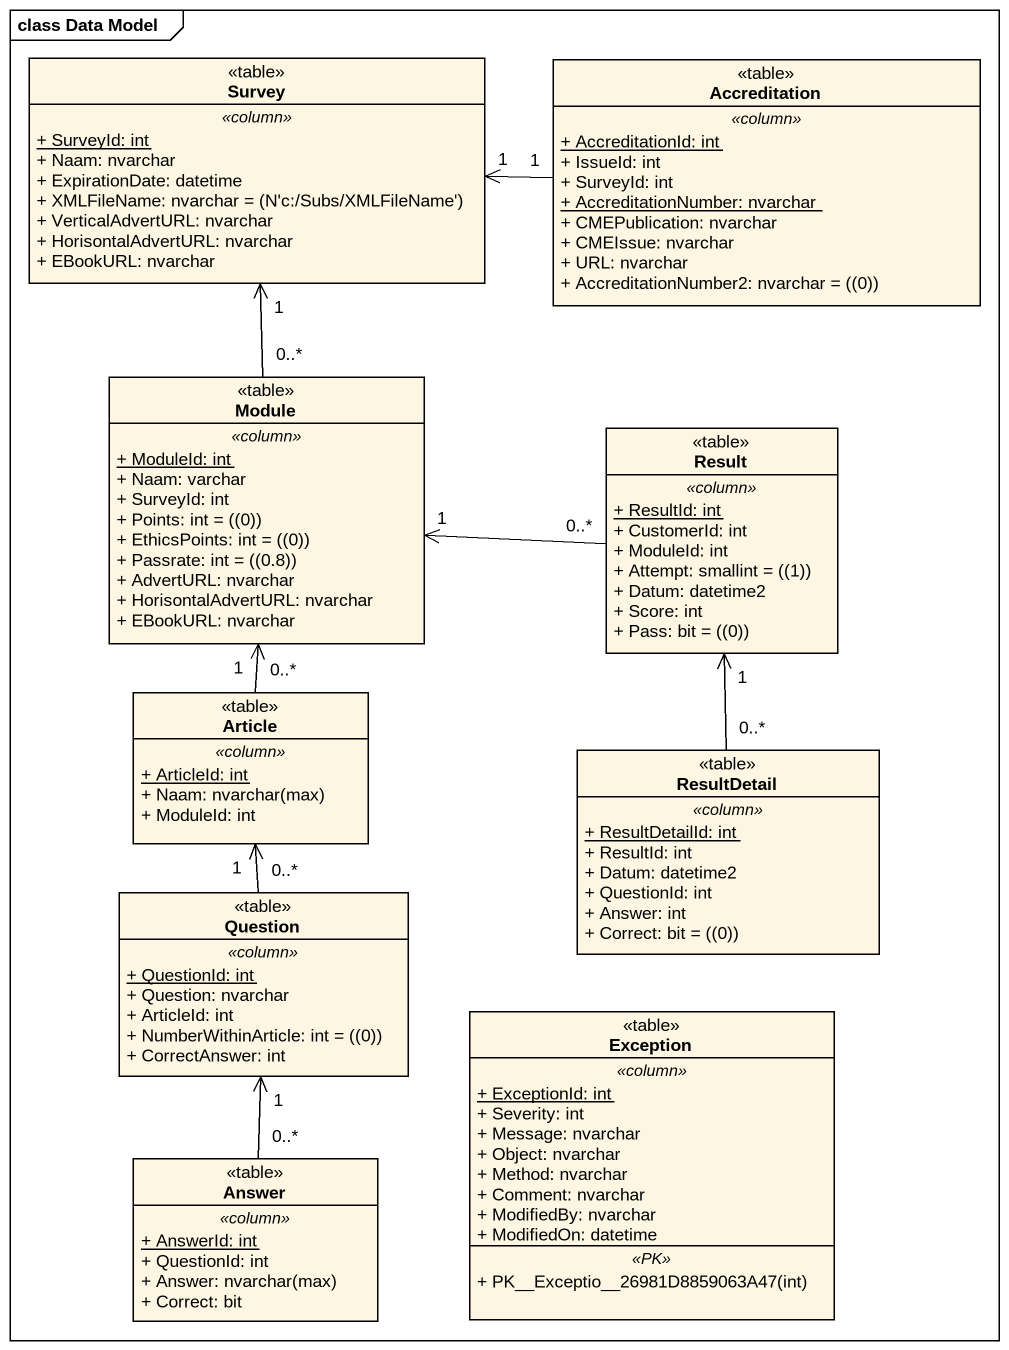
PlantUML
@startuml
mainframe class Data Model
hide circle
hide empty members
skinparam classAttributeIconSize 0
class Survey <<table>> {
  .. <<column>> ..
  {static} + SurveyId: int
  + Naam: nvarchar
  + ExpirationDate: datetime
  {field} + XMLFileName: nvarchar = (N'c:/Subs/XMLFileName')
  + VerticalAdvertURL: nvarchar
  + HorisontalAdvertURL: nvarchar
  + EBookURL: nvarchar
}
class Accreditation <<table>> {
  .. <<column>> ..
  {static} + AccreditationId: int
  + IssueId: int
  + SurveyId: int
  {static} + AccreditationNumber: nvarchar
  + CMEPublication: nvarchar
  + CMEIssue: nvarchar
  + URL: nvarchar
  {field} + AccreditationNumber2: nvarchar = ((0))
}
class Module <<table>> {
  .. <<column>> ..
  {static} + ModuleId: int
  + Naam: varchar
  + SurveyId: int
  {field} + Points: int = ((0))
  {field} + EthicsPoints: int = ((0))
  {field} + Passrate: int = ((0.8))
  + AdvertURL: nvarchar
  + HorisontalAdvertURL: nvarchar
  + EBookURL: nvarchar
}
class Result <<table>> {
  .. <<column>> ..
  {static} + ResultId: int
  + CustomerId: int
  + ModuleId: int
  {field} + Attempt: smallint = ((1))
  + Datum: datetime2
  + Score: int
  {field} + Pass: bit = ((0))
}
class Article <<table>> {
  .. <<column>> ..
  {static} + ArticleId: int
  {field} + Naam: nvarchar(max)
  + ModuleId: int
}
class ResultDetail <<table>> {
  .. <<column>> ..
  {static} + ResultDetailId: int
  + ResultId: int
  + Datum: datetime2
  + QuestionId: int
  + Answer: int
  {field} + Correct: bit = ((0))
}
class Question <<table>> {
  .. <<column>> ..
  {static} + QuestionId: int
  + Question: nvarchar
  + ArticleId: int
  {field} + NumberWithinArticle: int = ((0))
  + CorrectAnswer: int
}
class "Exception" as Exception_ <<table>> {
  .. <<column>> ..
  {static} + ExceptionId: int
  + Severity: int
  + Message: nvarchar
  + Object: nvarchar
  + Method: nvarchar
  + Comment: nvarchar
  + ModifiedBy: nvarchar
  + ModifiedOn: datetime
  .. <<PK>> ..
  + PK~__Exceptio~__26981D8859063A47(int)
}
class Answer <<table>> {
  .. <<column>> ..
  {static} + AnswerId: int
  + QuestionId: int
  {field} + Answer: nvarchar(max)
  + Correct: bit
}
Accreditation "1" -left-> "1" Survey
Module "0..*" -up-> "1" Survey
Result "0..*" -left-> "1" Module
Article "0..*" -up-> "1" Module
ResultDetail "0..*" -up-> "1" Result
Question "0..*" -up-> "1" Article
Answer "0..*" -up-> "1" Question
@enduml
